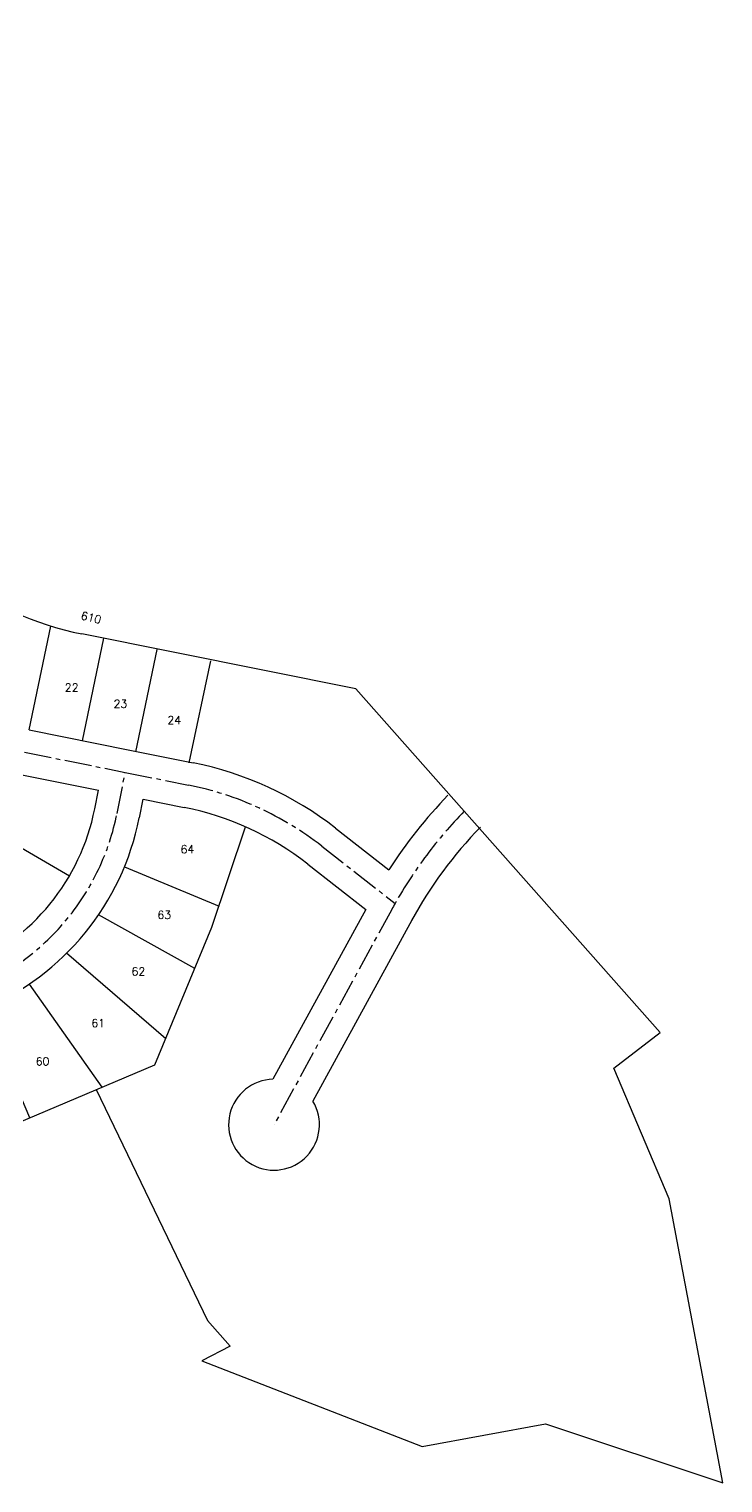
# Model space of a CAD drawing. Header units: feet. Extents: x 50644 to 52904, y -679 to 1764.
# Drawn here: x 52141 to 52904, y -679 to 920 of the extents above; entities that cross this region are included whole.
import ezdxf

# ---------------------------------------------------------------- set-up
doc = ezdxf.new("R2010")
doc.units = ezdxf.units.FT
doc.header["$LTSCALE"] = 40
doc.header["$MEASUREMENT"] = 0
doc.linetypes.add('CENTER2', pattern=[1.125, 0.75, -0.125, 0.125, -0.125])
doc.linetypes.add('DASHED', pattern=[0.75, 0.5, -0.25])
for name, color, linetype in [('ADJACENT', 7, 'Continuous'), ('ADJOINER-CL', 7, 'CENTER2'), ('adjoiners', 7, 'Continuous'), ('contours-major', 9, 'DASHED')]:
    doc.layers.add(name, color=color, linetype=linetype)
doc.styles.add('text100', font='romans.shx', dxfattribs={"height": 3.52})

msp = doc.modelspace()

# ---------------------------------------------------------------- linework, layer by layer
at = {"layer": 'ADJOINER-CL'}
for p, q in [((52135.7, 124.7), (52246.5, 102.5)), ((52237.5, 57.4), (52246.5, 102.5)), ((52246.5, 102.5), (52316.2, 88.6)), ((52462.7, 21.4), (52543.5, -41.6)), ((52539.8, -48.1), (52410.2, -285))]:
    msp.add_line(p, q, dxfattribs=at)
for centre, radius, start, end in [((52247.5, -254.6), 350, 52.0625, 78.6836), ((51977.6, 109.4), 265, 292.9329, 348.6833), ((52975.2, -286.4), 496.4, 135.763, 150.4454)]:
    msp.add_arc(centre, radius, start, end, dxfattribs=at)
at = {"layer": 'adjoiners'}
for p, q in [((52500.2, 194.5), (52198.8, 254.8)), ((52835.3, -183.4), (52500.2, 194.5)), ((52140.6, 149.2), (52251.4, 127)), ((52251.4, 127), (52321.1, 113.1)), ((52130.8, 100.2), (52217.1, 82.9)), ((52213, 62.3), (52217.1, 82.9)), ((52262, 52.5), (52266.1, 73.1)), ((52266.1, 73.1), (52311.3, 64.1)), ((52089.3, 44.5), (52185.2, -11.2)), ((52341.9, -67.8), (52378.9, 42.6)), ((52478, 41.1), (52536.6, -4.6)), ((52447.3, 1.7), (52511.3, -48.2)), ((52323.1, -113.3), (52217.2, -54.1)), ((52511.3, -48.2), (52409, -235)), ((52561.7, -60.1), (52452.9, -259)), ((52279.2, -219.1), (52341.9, -67.8)), ((52291.1, -190.4), (52182, -96.4)), ((52784.3, -222.9), (52835.3, -183.4)), ((51850.4, -400.5), (52279.2, -219.1)), ((52845.2, -366.5), (52784.3, -222.9)), ((52214.6, -246.4), (52337.1, -500.4)), ((52904.3, -679), (52845.2, -366.5)), ((52337.1, -500.4), (52361.8, -528.5)), ((52361.8, -528.5), (52330.7, -544.7)), ((52330.7, -544.7), (52573.1, -638.8)), ((52573.1, -638.8), (52708.8, -613.8)), ((52708.8, -613.8), (52904.3, -679))]:
    msp.add_line(p, q, dxfattribs=at)
for points in [[(52140.6, 149.2), (52164.5, 263.5)], [(52199.5, 137.4), (52223, 250)], [(52258.2, 125.1), (52281.7, 237.7)], [(52316.9, 112.9), (52340.5, 225.4)], [(52245.6, -1.5), (52349.7, -44.6)], [(52140.8, -130.4), (52220.8, -243.8)], [(52141.3, -277.4), (52090.6, -157.7)]]:
    msp.add_lwpolyline(points, dxfattribs=at)
for centre, radius, start, end in [((51302.3, 1500.7), 1010, 302.2984, 327.6877), ((52267.1, 596), 347.9, 206.9066, 258.6834), ((52247.5, -254.6), 375, 52.0625, 78.6836), ((52247.5, -254.6), 325, 52.0625, 78.6836), ((52975.2, -286.4), 521.4, 135.763, 147.2748), ((51977.6, 109.4), 240, 292.9329, 348.6833), ((51977.6, 109.4), 290, 292.9329, 348.6833), ((52975.2, -286.4), 471.4, 135.763, 151.3255), ((52975.2, -286.4), 496.4, 150.4454, 151.3123), ((52410.2, -285), 50, 91.3128, 31.3128)]:
    msp.add_arc(centre, radius, start, end, dxfattribs=at)

# ---------------------------------------------------------------- texts
at = {"layer": 'ADJACENT', "style": 'text100'}
for s, p in [('22', (52180, 191.5)), ('23', (52233.7, 173.6)), ('24', (52292.9, 155.7)), ('64', (52307.4, 13.6)), ('63', (52281.8, -58.6)), ('62', (52253.4, -120.8)), ('61', (52209.2, -177.6)), ('60', (52147.9, -219.7))]:
    msp.add_text(s, height=8.8, dxfattribs=at).set_placement(p)
at = {"layer": 'contours-major', "style": 'text100'}
msp.add_text('610', height=8.8, rotation=346.768, dxfattribs=at).set_placement((52196.9, 271.1))

doc.saveas('drawing.dxf')
